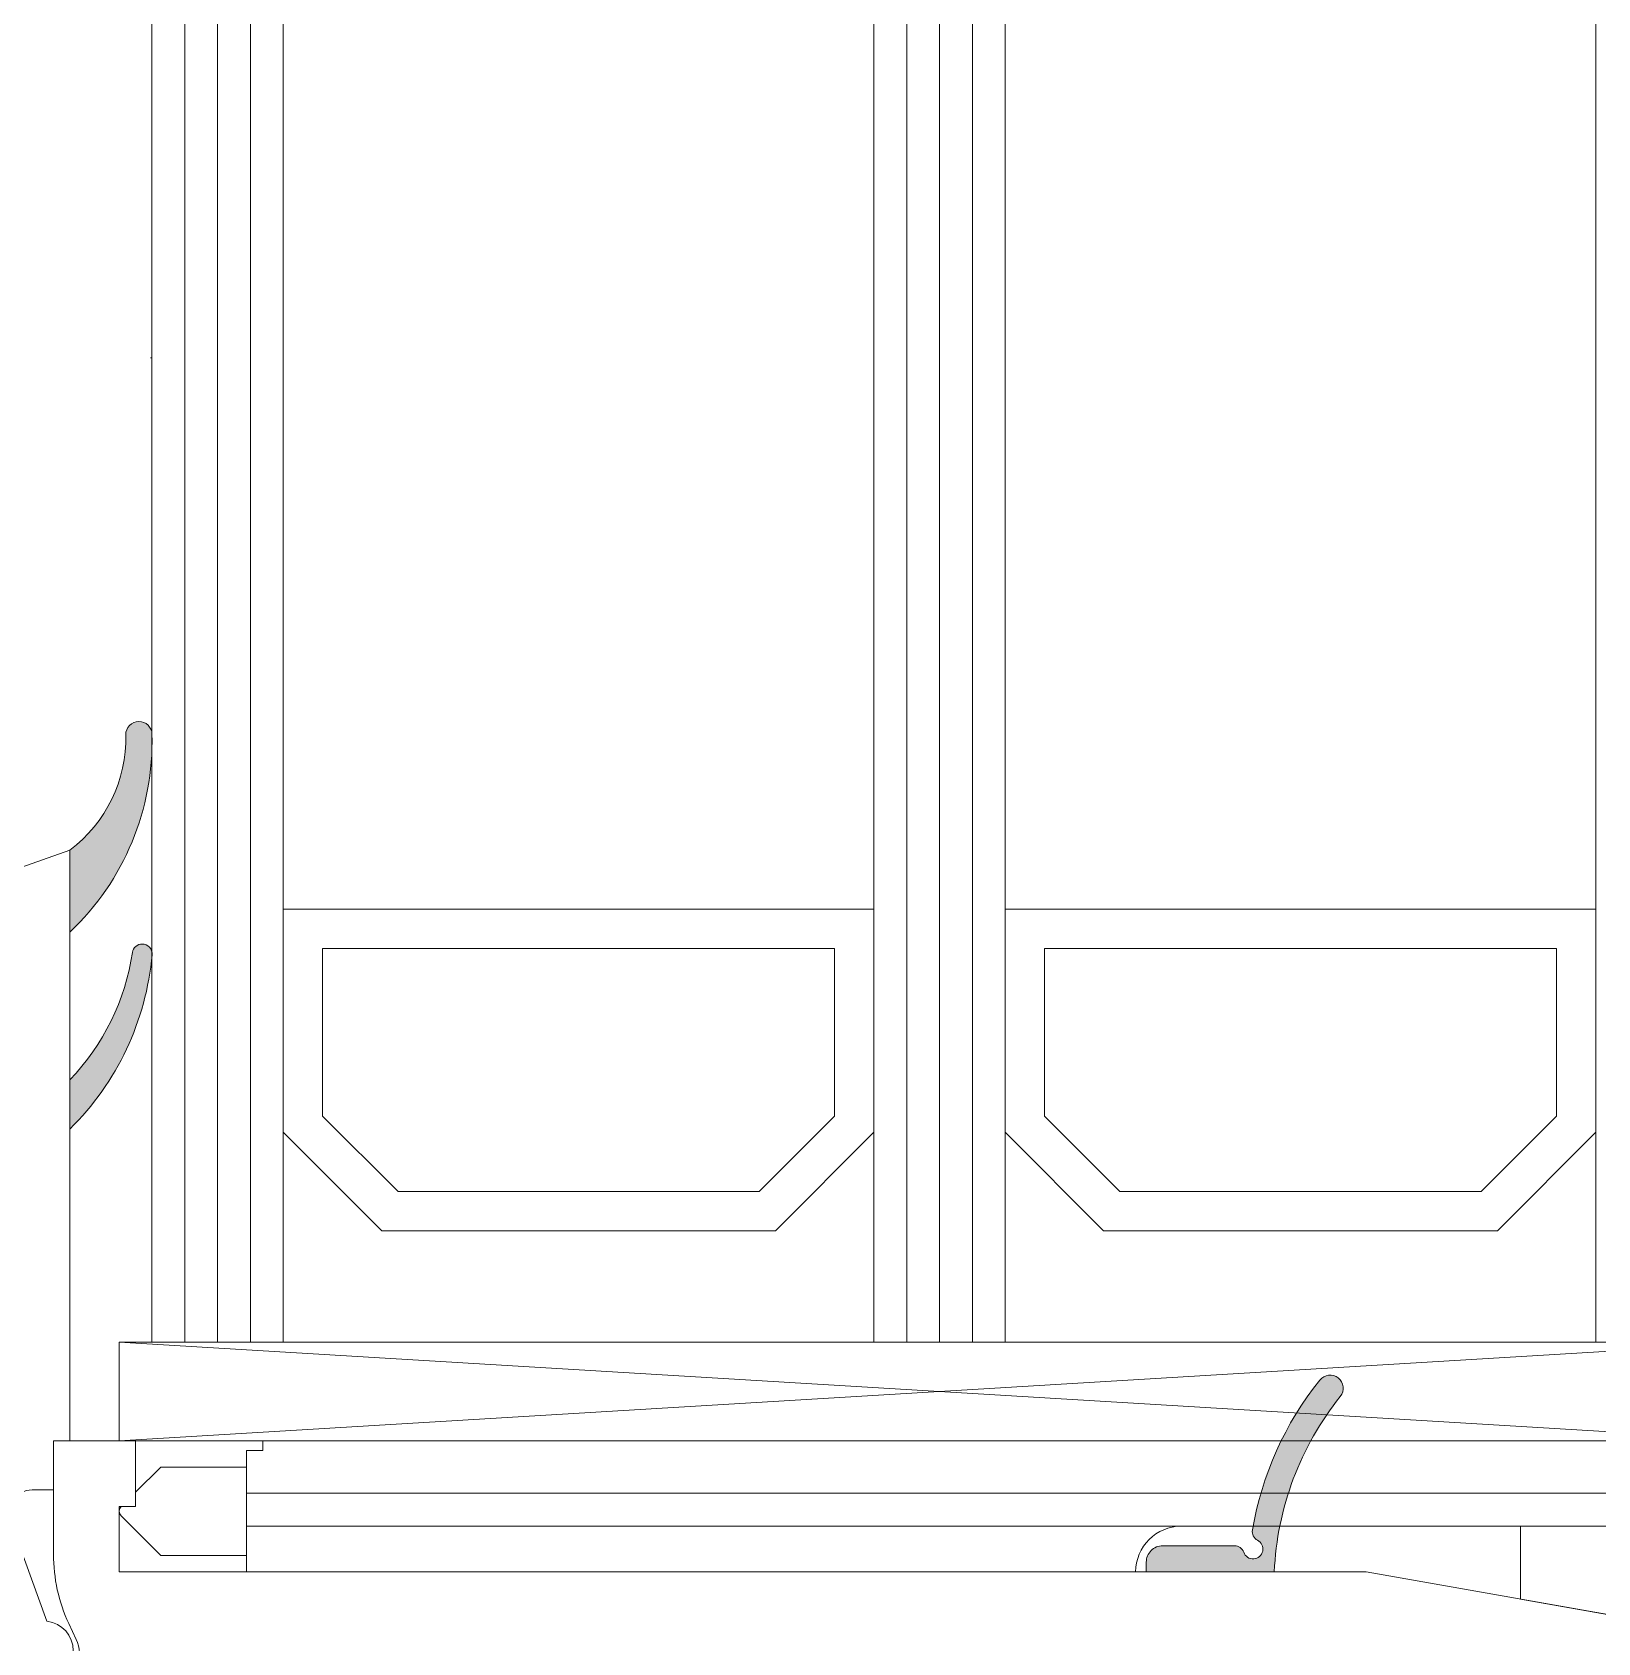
# Model space of a CAD drawing. Header units: millimetres. Extents: x 2715 to 5047, y -920 to 3095.
# Drawn here: x 4048.33 to 4096.04, y 91 to 140.09 of the extents above; entities that cross this region are included whole.
import ezdxf

# ---------------------------------------------------------------- set-up
doc = ezdxf.new("R2010")
doc.units = ezdxf.units.MM
doc.header["$MEASUREMENT"] = 0
for name, color, linetype, lineweight in [('0_Pen_No__1', 7, 'Continuous', 13), ('0_Pen_No__141', 7, 'Continuous', 20), ('HATCH_STEEL_Pen_No__1', 7, 'Continuous', 13)]:
    doc.layers.add(name, color=color, linetype=linetype, lineweight=lineweight)

msp = doc.modelspace()

# ---------------------------------------------------------------- hatches: boundary and pattern name
at = {"layer": 'HATCH_STEEL_Pen_No__1', "linetype": 'Continuous', "lineweight": 13}
for points in [[(4049.479, 115.158, 0.240777), (4051.18, 118.671, -0.420669), (4051.58, 119.08, -0.406644), (4051.979, 118.69, -0.212611), (4049.479, 112.658)], [(4051.385, 112.042, -0.370643), (4051.682, 112.297, -0.440359), (4051.981, 111.97, -0.177454), (4049.479, 106.658), (4049.479, 108.158, 0.154078)], [(4087.567, 99.008, -1), (4088.192, 98.508, 0.159258), (4086.179, 93.158), (4082.279, 93.158), (4082.279, 93.458, -0.414214), (4082.779, 93.958), (4084.967, 93.958, -0.317837), (4085.249, 93.758, 1.468861), (4085.671, 94.124, -0.325842), (4085.514, 94.441, -0.127222)]]:
    msp.add_hatch(color=7, dxfattribs=at).paths.add_polyline_path(points)

# ---------------------------------------------------------------- linework, layer by layer
at = {"layer": '0_Pen_No__1', "color": 7, "linetype": 'Continuous', "lineweight": 13}
for p, q in [((4052.979, 100.158), (4052.979, 287.345)), ((4053.979, 100.158), (4053.979, 287.345)), ((4054.979, 100.158), (4054.979, 287.345)), ((4074.979, 100.158), (4074.979, 287.345)), ((4075.979, 100.158), (4075.979, 287.345)), ((4076.979, 100.158), (4076.979, 287.345)), ((4051.979, 130.158), (4051.929, 130.158)), ((4051.979, 102.158), (4051.979, 105.156)), ((4051.979, 102.158), (4051.979, 105.156)), ((4050.979, 100.158), (4100.979, 97.158)), ((4050.979, 97.158), (4100.979, 100.158)), ((4051.979, 100.158), (4051.929, 100.158))]:
    msp.add_line(p, q, dxfattribs=at)
for points in [[(4055.979, 287.345), (4055.979, 100.158), (4051.979, 100.158), (4051.979, 287.345)], [(4073.979, 287.345), (4073.979, 113.358), (4055.979, 113.358), (4055.979, 287.345)], [(4077.979, 287.345), (4077.979, 100.158), (4073.979, 100.158), (4073.979, 287.345)], [(4095.979, 287.345), (4095.979, 113.358), (4077.979, 113.358), (4077.979, 287.345)], [(4099.979, 287.345), (4099.979, 100.158), (4095.979, 100.158), (4095.979, 287.345)]]:
    msp.add_lwpolyline(points, dxfattribs=at)
for points in [[(4049.479, 115.158, 0.240777), (4051.18, 118.671, -0.420669), (4051.58, 119.08, -0.406644), (4051.979, 118.69, -0.212611), (4049.479, 112.658)], [(4051.385, 112.042, -0.370643), (4051.682, 112.297, -0.440359), (4051.981, 111.97, -0.177454), (4049.479, 106.658), (4049.479, 108.158, 0.154078)], [(4087.567, 99.008, -1), (4088.192, 98.508, 0.159258), (4086.179, 93.158), (4082.279, 93.158), (4082.279, 93.458, -0.414214), (4082.779, 93.958), (4084.967, 93.958, -0.317837), (4085.249, 93.758, 1.468861), (4085.671, 94.124, -0.325842), (4085.514, 94.441, -0.127222)], [(4051.038, 95.158), (4051.479, 95.158), (4051.479, 95.59), (4052.247, 96.357), (4054.854, 96.357), (4054.854, 93.657), (4052.247, 93.657), (4051.038, 94.865, -0.400469)], [(4054.854, 94.557), (4083.354, 94.557, 0.413915), (4081.954, 93.158), (4054.854, 93.158)]]:
    msp.add_lwpolyline(points, format="xyb", close=True, dxfattribs=at)
for points in [[(4057.179, 112.158), (4057.179, 107.055), (4059.477, 104.758), (4070.482, 104.758), (4072.779, 107.055), (4072.779, 112.158)], [(4079.179, 112.158), (4079.179, 107.055), (4081.477, 104.758), (4092.482, 104.758), (4094.779, 107.055), (4094.779, 112.158)], [(4054.854, 96.857), (4055.354, 96.857), (4055.354, 97.157), (4100.479, 97.157), (4100.479, 96.857), (4100.979, 96.857), (4100.979, 95.557), (4054.854, 95.557)], [(4054.854, 95.557), (4100.979, 95.557), (4100.979, 94.557), (4054.854, 94.557)], [(4093.679, 94.557), (4100.979, 94.557), (4100.979, 91.042), (4093.679, 92.33)]]:
    msp.add_lwpolyline(points, close=True, dxfattribs=at)
at = {"layer": '0_Pen_No__141', "color": 7, "linetype": 'Continuous', "lineweight": 20}
msp.add_lwpolyline([(4040.979, 110.743, -0.317987), (4042.314, 112.629), (4049.479, 115.158), (4049.479, 97.158), (4048.979, 97.158), (4048.979, 95.658), (4048.323, 95.658, 0.520567), (4047.665, 94.719), (4048.779, 91.658, -0.888889), (4048.779, 89.858), (4048.037, 89.858, -0.315299), (4046.628, 90.845), (4044.979, 94.158), (4044.979, 97.508), (4040.979, 97.158)], format="xyb", close=True, dxfattribs=at)
for points in [[(4073.979, 113.358), (4055.979, 113.358), (4055.979, 106.558), (4058.979, 103.558), (4070.979, 103.558), (4073.979, 106.558)], [(4095.979, 113.358), (4077.979, 113.358), (4077.979, 106.558), (4080.979, 103.558), (4092.979, 103.558), (4095.979, 106.558)], [(4055.979, 106.558), (4058.979, 103.558), (4070.979, 103.558), (4073.979, 106.558), (4073.979, 100.158), (4055.979, 100.158)], [(4077.979, 106.558), (4080.979, 103.558), (4092.979, 103.558), (4095.979, 106.558), (4095.979, 100.158), (4077.979, 100.158)], [(4050.979, 100.158), (4050.979, 97.158), (4100.979, 97.158), (4100.979, 100.158)]]:
    msp.add_lwpolyline(points, close=True, dxfattribs=at)
msp.add_lwpolyline([(4049.743, 90.301, 0.172154), (4049.667, 91.099), (4049.441, 91.584, -0.109518), (4048.979, 93.7), (4048.979, 96.658), (4048.979, 97.158), (4051.479, 97.158), (4051.479, 95.158), (4050.979, 95.158), (4050.979, 93.158), (4088.979, 93.158), (4102.806, 90.72, 0.466308)], format="xyb", dxfattribs=at)
at = {"layer": 'HATCH_STEEL_Pen_No__1', "color": 7, "linetype": 'Continuous', "lineweight": 13, "flags": 128}
for points in [[(4049.479, 115.158, 0.240777), (4051.18, 118.671, -0.420669), (4051.58, 119.08, -0.406644), (4051.979, 118.69, -0.212611), (4049.479, 112.658)], [(4051.385, 112.042, -0.370643), (4051.682, 112.297, -0.440359), (4051.981, 111.97, -0.177454), (4049.479, 106.658), (4049.479, 108.158, 0.154078)], [(4087.567, 99.008, -1), (4088.192, 98.508, 0.159258), (4086.179, 93.158), (4082.279, 93.158), (4082.279, 93.458, -0.414214), (4082.779, 93.958), (4084.967, 93.958, -0.317837), (4085.249, 93.758, 1.468861), (4085.671, 94.124, -0.325842), (4085.514, 94.441, -0.127222)]]:
    msp.add_lwpolyline(points, format="xyb", close=True, dxfattribs=at)

doc.saveas('drawing.dxf')
